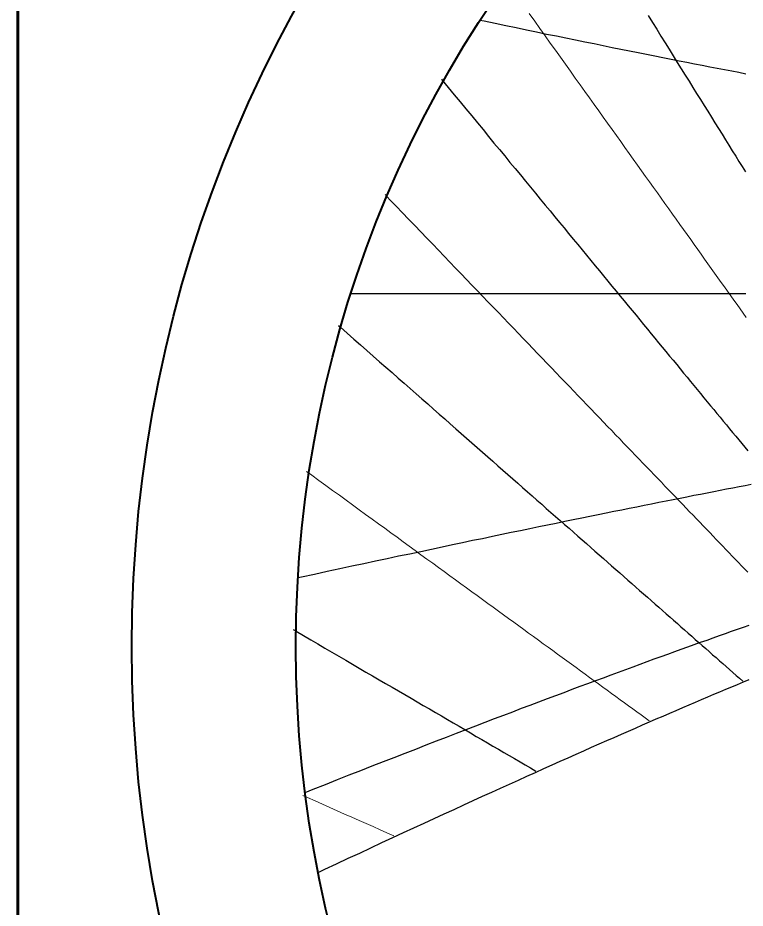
# Model space of a CAD drawing. Header units: millimetres. Extents: x 10 to 831, y 10 to 584.
# Drawn here: x 318.8 to 385.2, y 370.1 to 451.5 of the extents above; entities that cross this region are included whole.
import ezdxf

# ---------------------------------------------------------------- set-up
doc = ezdxf.new("R2010")
doc.units = ezdxf.units.MM
doc.layers.add('C1d1b19', color=7, linetype='Continuous', true_color=0x1d1b19)
doc.layers.add('Cb4532a', color=7, linetype='Continuous', true_color=0xb4532a)

msp = doc.modelspace()

# ---------------------------------------------------------------- linework, layer by layer
at = {"layer": 'C1d1b19', "lineweight": 60}
msp.add_lwpolyline([(318.75, 525.25), (581.25, 525.25), (581.25, 262.75), (318.75, 262.75)], close=True, dxfattribs=at)
at = {"layer": 'C1d1b19', "lineweight": 13}
for points in [[(365.49, 451.85), (365.99, 451.16), (366.47, 450.48), (366.95, 449.81), (367.42, 449.15), (367.89, 448.49), (368.35, 447.85), (368.81, 447.21), (369.26, 446.58), (369.7, 445.96), (370.14, 445.35), (370.57, 444.74), (371, 444.14), (371.42, 443.55), (371.84, 442.97), (372.25, 442.39), (372.66, 441.82), (373.06, 441.26), (373.46, 440.7), (373.85, 440.15), (374.24, 439.61), (374.62, 439.07), (375, 438.54), (375.38, 438.01), (375.75, 437.49), (376.12, 436.97), (376.48, 436.46), (376.84, 435.96), (377.2, 435.46), (377.55, 434.97), (377.9, 434.48), (378.25, 434), (378.59, 433.52), (378.93, 433.05), (379.26, 432.58), (379.59, 432.11), (379.92, 431.65), (380.25, 431.2), (380.57, 430.75), (380.89, 430.3), (381.2, 429.86), (381.51, 429.42), (381.82, 428.99), (382.13, 428.56), (382.43, 428.13), (382.74, 427.71), (383.03, 427.29), (383.33, 426.88), (383.62, 426.47), (383.91, 426.06), (384.2, 425.66), (384.49, 425.26), (384.77, 424.86), (385.05, 424.47), (385.33, 424.08)], [(352.31, 435.31), (352.76, 434.84), (353.34, 434.24), (353.91, 433.64), (354.47, 433.05), (355.03, 432.47), (355.58, 431.9), (356.13, 431.33), (356.67, 430.77), (357.2, 430.22), (357.72, 429.67), (358.24, 429.13), (358.76, 428.6), (359.26, 428.07), (359.77, 427.55), (360.26, 427.03), (360.75, 426.52), (361.24, 426.01), (361.72, 425.51), (362.2, 425.02), (362.67, 424.53), (363.13, 424.05), (363.59, 423.57), (364.05, 423.09), (364.5, 422.62), (364.94, 422.16), (365.39, 421.7), (365.82, 421.24), (366.26, 420.79), (366.68, 420.35), (367.11, 419.9), (367.53, 419.47), (367.95, 419.03), (368.36, 418.6), (368.77, 418.18), (369.17, 417.76), (369.57, 417.34), (369.97, 416.93), (370.36, 416.52), (370.76, 416.11), (371.14, 415.71), (371.53, 415.31), (371.91, 414.91), (372.28, 414.52), (372.66, 414.13), (373.03, 413.75), (373.39, 413.37), (373.76, 412.99), (374.12, 412.61), (374.48, 412.24), (374.83, 411.87), (375.18, 411.5), (375.53, 411.14), (375.88, 410.78), (376.22, 410.42), (376.56, 410.07), (376.9, 409.71), (377.24, 409.36), (377.57, 409.02), (377.9, 408.67), (378.23, 408.33), (378.56, 407.99), (378.88, 407.66), (379.2, 407.32), (379.52, 406.99), (379.84, 406.66), (380.15, 406.33), (380.46, 406.01), (380.77, 405.69), (381.08, 405.37), (381.39, 405.05), (381.69, 404.73), (381.99, 404.42), (382.29, 404.11), (382.59, 403.8), (382.88, 403.49), (383.18, 403.18), (383.47, 402.88), (383.76, 402.58), (384.05, 402.28), (384.33, 401.98), (384.62, 401.68), (384.9, 401.39), (385.18, 401.1), (385.46, 400.81)], [(345.14, 410.02), (345.63, 409.66), (346.26, 409.2), (346.89, 408.74), (347.52, 408.28), (348.14, 407.83), (348.75, 407.39), (349.35, 406.95), (349.95, 406.51), (350.54, 406.08), (351.13, 405.66), (351.71, 405.24), (352.28, 404.82), (352.85, 404.41), (353.41, 404), (353.97, 403.59), (354.52, 403.19), (355.06, 402.79), (355.6, 402.4), (356.14, 402.01), (356.67, 401.63), (357.19, 401.24), (357.71, 400.87), (358.23, 400.49), (358.74, 400.12), (359.25, 399.75), (359.75, 399.39), (360.24, 399.02), (360.74, 398.67), (361.23, 398.31), (361.71, 397.96), (362.19, 397.61), (362.67, 397.26), (363.14, 396.92), (363.61, 396.58), (364.07, 396.24), (364.53, 395.91), (364.99, 395.57), (365.44, 395.24), (365.89, 394.92), (366.33, 394.59), (366.77, 394.27), (367.21, 393.95), (367.65, 393.64), (368.08, 393.32), (368.51, 393.01), (368.93, 392.7), (369.36, 392.39), (369.77, 392.09), (370.19, 391.79), (370.6, 391.49), (371.01, 391.19), (371.42, 390.89), (371.82, 390.6), (372.22, 390.31), (372.62, 390.02), (373.02, 389.73), (373.41, 389.44), (373.8, 389.16), (374.19, 388.88), (374.57, 388.6), (374.96, 388.32), (375.34, 388.04), (375.71, 387.77), (376.09, 387.5), (376.46, 387.23)], [(344.79, 380.41), (345.22, 380.22), (345.92, 379.91), (346.6, 379.61), (347.28, 379.3), (347.95, 379.01), (348.62, 378.71), (349.28, 378.42), (349.94, 378.13), (350.58, 377.84), (351.23, 377.56), (351.86, 377.28), (352.49, 377), (353.12, 376.72)]]:
    msp.add_lwpolyline(points, dxfattribs=at)
at = {"layer": 'C1d1b19', "lineweight": 30}
for points in [[(376.35, 451.67), (376.75, 451.04), (377.14, 450.41), (377.52, 449.79), (377.91, 449.18), (378.28, 448.58), (378.65, 447.98), (379.02, 447.39), (379.38, 446.81), (379.74, 446.23), (380.1, 445.66), (380.45, 445.1), (380.79, 444.55), (381.14, 444), (381.47, 443.45), (381.81, 442.92), (382.14, 442.39), (382.47, 441.86), (382.79, 441.34), (383.11, 440.83), (383.43, 440.32), (383.74, 439.82), (384.05, 439.32), (384.36, 438.83), (384.66, 438.34), (384.96, 437.86), (385.26, 437.39)], [(357.48, 445.84), (357.54, 445.76), (358.09, 445.09), (358.64, 444.43), (359.18, 443.78), (359.71, 443.13), (360.24, 442.49), (360.76, 441.87), (361.27, 441.24), (361.77, 440.63), (362.27, 440.02), (362.76, 439.43), (363.25, 438.84), (363.73, 438.25), (364.21, 437.68), (364.68, 437.11), (365.14, 436.54), (365.6, 435.98), (366.06, 435.43), (366.5, 434.89), (366.95, 434.35), (367.39, 433.82), (367.82, 433.29), (368.25, 432.77), (368.67, 432.26), (369.09, 431.75), (369.51, 431.25), (369.92, 430.75), (370.32, 430.26), (370.73, 429.77), (371.12, 429.29), (371.52, 428.81), (371.91, 428.34), (372.29, 427.87), (372.67, 427.4), (373.05, 426.95), (373.43, 426.49), (373.8, 426.04), (374.17, 425.6), (374.53, 425.15), (374.89, 424.72), (375.25, 424.28), (375.6, 423.86), (375.95, 423.43), (376.3, 423.01), (376.64, 422.59), (376.98, 422.18), (377.32, 421.77), (377.65, 421.36), (377.99, 420.96), (378.32, 420.56), (378.64, 420.17), (378.97, 419.77), (379.29, 419.38), (379.6, 419), (379.92, 418.62), (380.23, 418.24), (380.54, 417.86), (380.85, 417.49), (381.15, 417.12), (381.46, 416.75), (381.76, 416.38), (382.06, 416.02), (382.35, 415.66), (382.65, 415.31), (382.94, 414.96), (383.23, 414.6), (383.51, 414.26), (383.8, 413.91), (384.08, 413.57), (384.36, 413.23), (384.64, 412.89), (384.91, 412.56), (385.19, 412.22), (385.46, 411.89)], [(348.07, 423.34), (348.25, 423.18), (348.86, 422.65), (349.47, 422.11), (350.06, 421.59), (350.66, 421.07), (351.24, 420.55), (351.82, 420.04), (352.39, 419.54), (352.95, 419.05), (353.51, 418.55), (354.07, 418.07), (354.61, 417.59), (355.15, 417.11), (355.69, 416.64), (356.22, 416.18), (356.74, 415.71), (357.26, 415.26), (357.77, 414.81), (358.28, 414.36), (358.78, 413.92), (359.28, 413.48), (359.77, 413.05), (360.26, 412.62), (360.74, 412.19), (361.22, 411.77), (361.7, 411.36), (362.17, 410.94), (362.63, 410.53), (363.09, 410.13), (363.55, 409.73), (364, 409.33), (364.45, 408.93), (364.89, 408.54), (365.33, 408.16), (365.77, 407.77), (366.2, 407.39), (366.63, 407.02), (367.05, 406.64), (367.48, 406.27), (367.89, 405.9), (368.31, 405.54), (368.72, 405.18), (369.13, 404.82), (369.53, 404.46), (369.93, 404.11), (370.33, 403.76), (370.72, 403.42), (371.11, 403.07), (371.5, 402.73), (371.89, 402.39), (372.27, 402.06), (372.65, 401.72), (373.02, 401.39), (373.4, 401.06), (373.77, 400.74), (374.14, 400.41), (374.5, 400.09), (374.87, 399.77), (375.23, 399.45), (375.58, 399.14), (375.94, 398.83), (376.29, 398.52), (376.64, 398.21), (376.99, 397.9), (377.33, 397.6), (377.68, 397.3), (378.02, 397), (378.36, 396.7), (378.69, 396.41), (379.03, 396.11), (379.36, 395.82), (379.69, 395.53), (380.02, 395.24), (380.34, 394.95), (380.67, 394.67), (380.99, 394.39), (381.31, 394.11), (381.62, 393.83), (381.94, 393.55), (382.25, 393.27), (382.57, 393), (382.88, 392.72), (383.19, 392.45), (383.49, 392.18), (383.8, 391.91), (384.1, 391.65), (384.4, 391.38), (384.7, 391.12), (385, 390.86)], [(343.93, 395.56), (344.19, 395.41), (344.85, 395.02), (345.52, 394.63), (346.17, 394.25), (346.82, 393.87), (347.46, 393.5), (348.1, 393.13), (348.72, 392.76), (349.35, 392.4), (349.96, 392.04), (350.57, 391.68), (351.18, 391.33), (351.78, 390.98), (352.37, 390.64), (352.96, 390.29), (353.54, 389.96), (354.12, 389.62), (354.69, 389.29), (355.25, 388.96), (355.81, 388.63), (356.37, 388.31), (356.92, 387.99), (357.47, 387.67), (358.01, 387.35), (358.55, 387.04), (359.08, 386.73), (359.61, 386.42), (360.13, 386.12), (360.65, 385.81), (361.16, 385.51), (361.67, 385.22), (362.18, 384.92), (362.68, 384.63), (363.18, 384.34), (363.67, 384.05), (364.16, 383.77), (364.65, 383.48), (365.13, 383.2), (365.61, 382.92), (366.09, 382.64)]]:
    msp.add_lwpolyline(points, dxfattribs=at)
at = {"layer": 'C1d1b19', "lineweight": 40}
for radius in [120.83, 105.83]:
    msp.add_circle((450, 394), radius, dxfattribs=at)
at = {"layer": 'Cb4532a', "lineweight": 30}
for points in [[(360.99, 451.25), (361.38, 451.17), (362.37, 450.96), (363.34, 450.76), (364.3, 450.56), (365.24, 450.36), (366.17, 450.17), (367.08, 449.98), (367.97, 449.8), (368.85, 449.62), (369.72, 449.44), (370.58, 449.27), (371.42, 449.1), (372.25, 448.93), (373.06, 448.76), (373.87, 448.6), (374.66, 448.44), (375.44, 448.29), (376.21, 448.13), (376.97, 447.98), (377.71, 447.83), (378.45, 447.69), (379.18, 447.54), (379.89, 447.4), (380.6, 447.26), (381.3, 447.13), (381.99, 446.99), (382.67, 446.86), (383.34, 446.73), (384, 446.6), (384.65, 446.48), (385.3, 446.35)], [(349.21, 426.27), (349.93, 426.27), (351.07, 426.27), (352.18, 426.27), (353.28, 426.27), (354.35, 426.27), (355.41, 426.27), (356.44, 426.27), (357.46, 426.27), (358.46, 426.27), (359.45, 426.27), (360.42, 426.27), (361.37, 426.27), (362.3, 426.27), (363.22, 426.27), (364.13, 426.27), (365.02, 426.27), (365.9, 426.27), (366.76, 426.27), (367.61, 426.27), (368.44, 426.27), (369.27, 426.27), (370.08, 426.27), (370.88, 426.27), (371.66, 426.27), (372.44, 426.27), (373.2, 426.27), (373.95, 426.27), (374.7, 426.27), (375.43, 426.27), (376.15, 426.27), (376.86, 426.27), (377.56, 426.27), (378.25, 426.27), (378.94, 426.27), (379.61, 426.27), (380.28, 426.27), (380.93, 426.27), (381.58, 426.27), (382.22, 426.27), (382.85, 426.27), (383.47, 426.27), (384.09, 426.27), (384.7, 426.27), (385.3, 426.27)], [(344.36, 400.32), (344.69, 400.39), (345.87, 400.64), (347.03, 400.89), (348.17, 401.14), (349.28, 401.38), (350.38, 401.61), (351.45, 401.84), (352.51, 402.07), (353.55, 402.29), (354.57, 402.5), (355.57, 402.71), (356.55, 402.92), (357.52, 403.13), (358.47, 403.33), (359.4, 403.52), (360.32, 403.72), (361.23, 403.9), (362.12, 404.09), (362.99, 404.27), (363.85, 404.45), (364.7, 404.63), (365.54, 404.8), (366.36, 404.97), (367.17, 405.14), (367.96, 405.3), (368.75, 405.46), (369.52, 405.62), (370.29, 405.78), (371.04, 405.93), (371.78, 406.08), (372.51, 406.23), (373.23, 406.37), (373.94, 406.52), (374.64, 406.66), (375.33, 406.79), (376.01, 406.93), (376.68, 407.06), (377.34, 407.2), (378, 407.33), (378.64, 407.45), (379.28, 407.58), (379.91, 407.7), (380.53, 407.83), (381.14, 407.95), (381.75, 408.06), (382.35, 408.18), (382.94, 408.3), (383.52, 408.41), (384.1, 408.52), (384.67, 408.63), (385.23, 408.74), (385.78, 408.84)], [(345.01, 380.69), (345.74, 380.98), (346.86, 381.42), (347.96, 381.86), (349.04, 382.28), (350.1, 382.69), (351.14, 383.1), (352.16, 383.5), (353.16, 383.89), (354.15, 384.28), (355.12, 384.65), (356.07, 385.02), (357.01, 385.39), (357.93, 385.74), (358.84, 386.09), (359.73, 386.43), (360.61, 386.77), (361.47, 387.1), (362.32, 387.43), (363.16, 387.74), (363.98, 388.06), (364.79, 388.37), (365.59, 388.67), (366.38, 388.97), (367.15, 389.26), (367.92, 389.55), (368.67, 389.83), (369.41, 390.11), (370.14, 390.38), (370.86, 390.65), (371.57, 390.91), (372.27, 391.17), (372.97, 391.43), (373.65, 391.68), (374.32, 391.93), (374.98, 392.17), (375.64, 392.41), (376.28, 392.65), (376.92, 392.88), (377.55, 393.11), (378.17, 393.33), (378.79, 393.55), (379.39, 393.77), (379.99, 393.99), (380.58, 394.2), (381.16, 394.41), (381.74, 394.61), (382.31, 394.82), (382.87, 395.02), (383.43, 395.21), (383.98, 395.41), (384.52, 395.6), (385.06, 395.79), (385.59, 395.97)], [(346.2, 373.37), (346.81, 373.66), (347.89, 374.17), (348.95, 374.67), (350, 375.15), (351.02, 375.63), (352.03, 376.1), (353.02, 376.56), (353.99, 377.01), (354.95, 377.45), (355.89, 377.89), (356.81, 378.31), (357.72, 378.73), (358.62, 379.14), (359.5, 379.54), (360.36, 379.94), (361.22, 380.33), (362.06, 380.71), (362.88, 381.08), (363.69, 381.45), (364.5, 381.82), (365.28, 382.17), (366.06, 382.52), (366.83, 382.86), (367.58, 383.2), (368.33, 383.53), (369.06, 383.86), (369.78, 384.18), (370.49, 384.5), (371.19, 384.81), (371.89, 385.12), (372.57, 385.42), (373.24, 385.71), (373.91, 386.01), (374.57, 386.29), (375.21, 386.57), (375.85, 386.85), (376.48, 387.13), (377.1, 387.4), (377.72, 387.66), (378.33, 387.92), (378.92, 388.18), (379.52, 388.43), (380.1, 388.68), (380.68, 388.93), (381.25, 389.17), (381.81, 389.41), (382.37, 389.65), (382.92, 389.88), (383.46, 390.11), (384, 390.33), (384.53, 390.56), (385.06, 390.78), (385.58, 390.99)]]:
    msp.add_lwpolyline(points, dxfattribs=at)

doc.saveas('drawing.dxf')
